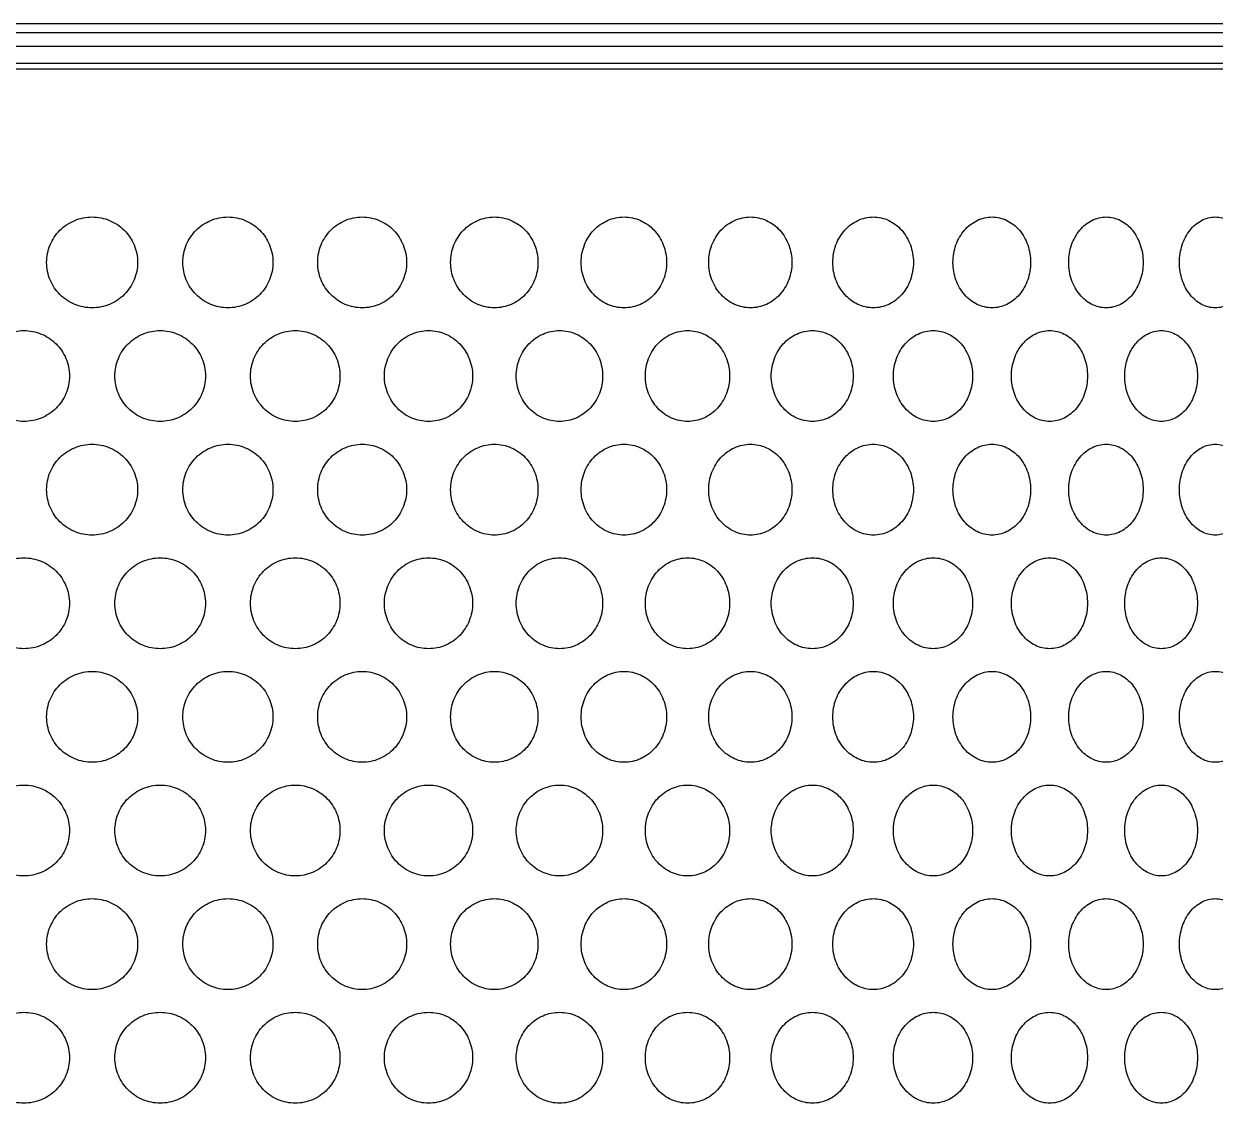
# Model space of a CAD drawing. Header units: millimetres. Extents: x 324 to 7054, y -67 to 2159.
# Drawn here: x 750.4 to 855.2, y 685 to 780 of the extents above; entities that cross this region are included whole.
import ezdxf

# ---------------------------------------------------------------- set-up
doc = ezdxf.new("R2010")
doc.units = ezdxf.units.MM
doc.header["$LTSCALE"] = 153.67
doc.layers.get('0').update_dxf_attribs({"linetype": 'CONTINUOUS'})
doc.layers.add('02___PRT_ALL_AXES', color=7, linetype='CONTINUOUS')

msp = doc.modelspace()

# ---------------------------------------------------------------- linework, layer by layer
at = {"linetype": 'Continuous'}
for p, q in [((936.34028, 778), (531.51376, 778)), ((925.51376, 776), (543.51376, 776))]:
    msp.add_line(p, q, dxfattribs=at)
at = {"layer": '02___PRT_ALL_AXES', "linetype": 'Continuous'}
for p, q in [((936.14989, 780), (529.01376, 780)), ((531.63665, 779.24103), (935.27949, 779.24103)), ((926.47439, 776.50824), (540.5752, 776.50824))]:
    msp.add_line(p, q, dxfattribs=at)
for points in [[(752.37632, 759), (752.37667, 759.26583), (752.42868, 759.78945), (752.65989, 760.54514), (753.03027, 761.23528), (753.69785, 762.04859), (754.80822, 762.7909), (756.38491, 763.10456), (757.9558, 762.79082), (759.06199, 762.05038), (759.72703, 761.2386), (760.09688, 760.54817), (760.32796, 759.79095), (760.37991, 759.2663), (760.38025, 759)], [(764.36585, 759), (764.36619, 759.26583), (764.41779, 759.78945), (764.64715, 760.54514), (765.01453, 761.23528), (765.67662, 762.04859), (766.77756, 762.7909), (768.34005, 763.10456), (769.8959, 762.79082), (770.99093, 762.05038), (771.64908, 761.2386), (772.01506, 760.54817), (772.24369, 759.79095), (772.29508, 759.2663), (772.29542, 759)], [(776.23587, 759), (776.23621, 759.26583), (776.28719, 759.78945), (776.51379, 760.54514), (776.87671, 761.23528), (777.53065, 762.04859), (778.61775, 762.7909), (780.15978, 763.10456), (781.69437, 762.79082), (782.77386, 762.05038), (783.42249, 761.2386), (783.78312, 760.54817), (784.00838, 759.79095), (784.05902, 759.2663), (784.05935, 759)], [(787.93889, 759), (787.93923, 759.26583), (787.98938, 759.78945), (788.21231, 760.54514), (788.56931, 761.23528), (789.21249, 762.04859), (790.2814, 762.7909), (791.79679, 763.10456), (793.30398, 762.79082), (794.36361, 762.05038), (795.00013, 761.2386), (795.35396, 760.54817), (795.57496, 759.79095), (795.62463, 759.2663), (795.62496, 759)], [(799.42806, 759), (799.42839, 759.26583), (799.47752, 759.78945), (799.69588, 760.54514), (800.04554, 761.23528), (800.67538, 762.04859), (801.72182, 762.7909), (803.20451, 763.10456), (804.67826, 762.79082), (805.71379, 762.05038), (806.33564, 761.2386), (806.68127, 760.54817), (806.89711, 759.79095), (806.94562, 759.2663), (806.94594, 759)], [(810.65738, 759), (810.6577, 759.26583), (810.70561, 759.78945), (810.91854, 760.54514), (811.25945, 761.23528), (811.87343, 762.04859), (812.89321, 762.7909), (814.33727, 763.10456), (815.77168, 762.79082), (816.77896, 762.05038), (817.38366, 761.2386), (817.71969, 760.54817), (817.92952, 759.79095), (817.97668, 759.2663), (817.97699, 759)], [(821.5819, 759), (821.58221, 759.26583), (821.62871, 759.78945), (821.83535, 760.54514), (822.16615, 761.23528), (822.76182, 762.04859), (823.75086, 762.7909), (825.1505, 763.10456), (826.53983, 762.79082), (827.51483, 762.05038), (828.09996, 761.2386), (828.42506, 760.54817), (828.62803, 759.79095), (828.67364, 759.2663), (828.67394, 759)], [(832.15791, 759), (832.15821, 759.26583), (832.2031, 759.78945), (832.40263, 760.54514), (832.72199, 761.23528), (833.29696, 762.04859), (834.2513, 762.7909), (835.60093, 763.10456), (836.93962, 762.79082), (837.87843, 762.05038), (838.44164, 761.2386), (838.7545, 760.54817), (838.94981, 759.79095), (838.99369, 759.2663), (838.99398, 759)], [(842.34305, 759), (842.34334, 759.26583), (842.38646, 759.78945), (842.57807, 760.54514), (842.88472, 761.23528), (843.43668, 762.04859), (844.3525, 762.7909), (845.64671, 763.10456), (846.9294, 762.79082), (847.82828, 762.05038), (848.36732, 761.2386), (848.66669, 760.54817), (848.85354, 759.79095), (848.89552, 759.2663), (848.8958, 759)], [(852.09656, 759), (852.09684, 759.26583), (852.13801, 759.78945), (852.32094, 760.54514), (852.61365, 761.23528), (853.1404, 762.04859), (854.01404, 762.7909), (855.24764, 763.10456), (856.4692, 762.79082), (857.32454, 762.05038), (857.83725, 761.2386), (858.12193, 760.54817), (858.29958, 759.79095), (858.3395, 759.2663), (858.33976, 759)], [(760.38025, 759), (760.37991, 758.73417), (760.32815, 758.21055), (760.09803, 757.45486), (759.72926, 756.76472), (759.06423, 755.95141), (757.95703, 755.2091), (756.38192, 754.89544), (754.80945, 755.20918), (753.70009, 755.94962), (753.03251, 756.7614), (752.66104, 757.45183), (752.42887, 758.20905), (752.37666, 758.7337), (752.37632, 759)], [(772.29542, 759), (772.29508, 758.73417), (772.24388, 758.21055), (772.0162, 757.45486), (771.6513, 756.76472), (770.99315, 755.95141), (769.89712, 755.2091), (768.33709, 754.89544), (766.77878, 755.20918), (765.67884, 755.94962), (765.01676, 756.7614), (764.6483, 757.45183), (764.41798, 758.20905), (764.36618, 758.7337), (764.36585, 759)], [(784.05935, 759), (784.05901, 758.73417), (784.00857, 758.21055), (783.78424, 757.45486), (783.42467, 756.76472), (782.77604, 755.95141), (781.69557, 755.2091), (780.15686, 754.89544), (778.61896, 755.20918), (777.53285, 755.94962), (776.87891, 756.7614), (776.51492, 757.45183), (776.28738, 758.20905), (776.23621, 758.7337), (776.23587, 759)], [(795.62496, 759), (795.62463, 758.73417), (795.57514, 758.21055), (795.35506, 757.45486), (795.00227, 756.76472), (794.36575, 755.95141), (793.30516, 755.2091), (791.79392, 754.89544), (790.28258, 755.20918), (789.21465, 755.94962), (788.57148, 756.7614), (788.21342, 757.45183), (787.98957, 758.20905), (787.93922, 758.7337), (787.93889, 759)], [(806.94594, 759), (806.94562, 758.73417), (806.89729, 758.21055), (806.68234, 757.45486), (806.33773, 756.76472), (805.71588, 755.95141), (804.67942, 755.2091), (803.20171, 754.89544), (801.72298, 755.20918), (800.6775, 755.94962), (800.04766, 756.7614), (799.69697, 757.45183), (799.4777, 758.20905), (799.42838, 758.7337), (799.42806, 759)], [(817.97699, 759), (817.97667, 758.73417), (817.92969, 758.21055), (817.72074, 757.45486), (817.38569, 756.76472), (816.781, 755.95141), (815.77281, 755.2091), (814.33454, 754.89544), (812.89434, 755.20918), (811.87549, 755.94962), (811.26151, 756.7614), (810.9196, 757.45183), (810.70578, 758.20905), (810.65769, 758.7337), (810.65738, 759)], [(828.67394, 759), (828.67364, 758.73417), (828.62819, 758.21055), (828.42606, 757.45486), (828.10193, 756.76472), (827.5168, 755.95141), (826.54093, 755.2091), (825.14786, 754.89544), (823.75195, 755.20918), (822.76382, 755.94962), (822.16816, 756.7614), (821.83638, 757.45183), (821.62888, 758.20905), (821.58221, 758.7337), (821.5819, 759)], [(838.99398, 759), (838.99369, 758.73417), (838.94997, 758.21055), (838.75547, 757.45486), (838.44354, 756.76472), (837.88033, 755.95141), (836.94067, 755.2091), (835.59838, 754.89544), (834.25235, 755.20918), (833.29889, 755.94962), (832.72393, 756.7614), (832.40363, 757.45183), (832.20327, 758.20905), (832.1582, 758.7337), (832.15791, 759)], [(848.8958, 759), (848.89552, 758.73417), (848.85369, 758.21055), (848.66761, 757.45486), (848.36913, 756.76472), (847.83009, 755.95141), (846.93041, 755.2091), (845.64427, 754.89544), (844.35351, 755.20918), (843.43854, 755.94962), (842.88658, 756.7614), (842.57902, 757.45183), (842.38662, 758.20905), (842.34333, 758.7337), (842.34305, 759)], [(858.33976, 759), (858.33949, 758.73417), (858.29973, 758.21055), (858.12281, 757.45486), (857.83897, 756.76472), (857.32626, 755.95141), (856.47016, 755.2091), (855.24531, 754.89544), (854.015, 755.20918), (853.14217, 755.94962), (852.61542, 756.7614), (852.32185, 757.45183), (852.13816, 758.20905), (852.09683, 758.7337), (852.09656, 759)], [(746.35174, 749), (746.35208, 749.26583), (746.40422, 749.78945), (746.63601, 750.54514), (747.00733, 751.23528), (747.67665, 752.04859), (748.79007, 752.7909), (750.37151, 753.10456), (751.94755, 752.79082), (753.05767, 752.05038), (753.72515, 751.2386), (754.09639, 750.54817), (754.32835, 749.79095), (754.3805, 749.2663), (754.38084, 749)], [(758.38303, 749), (758.38338, 749.26583), (758.4352, 749.78945), (758.66561, 750.54514), (759.03467, 751.23528), (759.69984, 752.04859), (760.80605, 752.7909), (762.37642, 753.10456), (763.94057, 752.79082), (765.04174, 752.05038), (765.70366, 751.2386), (766.07177, 750.54817), (766.30173, 749.79095), (766.35343, 749.2663), (766.35377, 749)], [(770.31878, 749), (770.31912, 749.26583), (770.37043, 749.78945), (770.59853, 750.54514), (770.96387, 751.23528), (771.62221, 752.04859), (772.71677, 752.7909), (774.26981, 753.10456), (775.8158, 752.79082), (776.90361, 752.05038), (777.55733, 751.2386), (777.92081, 750.54817), (778.14787, 749.79095), (778.19892, 749.2663), (778.19925, 749)], [(782.11121, 749), (782.11154, 749.26583), (782.16213, 749.78945), (782.38701, 750.54514), (782.74715, 751.23528), (783.39604, 752.04859), (784.47458, 752.7909), (786.00406, 753.10456), (787.5257, 752.79082), (788.5958, 752.05038), (789.2387, 751.2386), (789.59611, 750.54817), (789.81935, 749.79095), (789.86953, 749.2663), (789.86986, 749)], [(793.7131, 749), (793.71344, 749.26583), (793.7631, 749.78945), (793.98386, 750.54514), (794.33737, 751.23528), (794.97419, 752.04859), (796.0324, 752.7909), (797.53219, 753.10456), (799.0234, 752.79082), (800.07151, 752.05038), (800.70101, 751.2386), (801.05091, 750.54817), (801.26944, 749.79095), (801.31856, 749.2663), (801.31888, 749)], [(805.07803, 749), (805.07836, 749.26583), (805.1269, 749.78945), (805.34266, 750.54514), (805.68811, 751.23528), (806.31034, 752.04859), (807.34396, 752.7909), (808.80807, 753.10456), (810.26288, 752.79082), (811.2848, 752.05038), (811.89838, 751.2386), (812.23938, 750.54817), (812.45232, 749.79095), (812.50018, 749.2663), (812.5005, 749)], [(816.1605, 749), (816.16082, 749.26583), (816.20805, 749.78945), (816.41794, 750.54514), (816.75396, 751.23528), (817.35909, 752.04859), (818.364, 752.7909), (819.78656, 753.10456), (821.19914, 752.79082), (822.19078, 752.05038), (822.78599, 751.2386), (823.11672, 750.54817), (823.32322, 749.79095), (823.36963, 749.2663), (823.36993, 749)], [(826.91615, 749), (826.91646, 749.26583), (826.96218, 749.78945), (827.16536, 750.54514), (827.49061, 751.23528), (828.07622, 752.04859), (829.04839, 752.7909), (830.42372, 753.10456), (831.78841, 752.79082), (832.7458, 752.05038), (833.32025, 751.2386), (833.63939, 750.54817), (833.83863, 749.79095), (833.8834, 749.2663), (833.88369, 749)], [(837.30192, 749), (837.30222, 749.26583), (837.34625, 749.78945), (837.54191, 750.54514), (837.85508, 751.23528), (838.41882, 752.04859), (839.35437, 752.7909), (840.67695, 753.10456), (841.9883, 752.79082), (842.90761, 752.05038), (843.45901, 751.2386), (843.76527, 750.54817), (843.95645, 749.79095), (843.99941, 749.2663), (843.99969, 749)], [(847.27624, 749), (847.27652, 749.26583), (847.31869, 749.78945), (847.50605, 750.54514), (847.80588, 751.23528), (848.34551, 752.04859), (849.24069, 752.7909), (850.50523, 753.10456), (851.75798, 752.79082), (852.63553, 752.05038), (853.16167, 751.2386), (853.45383, 750.54817), (853.63618, 749.79095), (853.67715, 749.2663), (853.67742, 749)], [(754.38084, 749), (754.3805, 748.73417), (754.32854, 748.21055), (754.09755, 747.45486), (753.72739, 746.76472), (753.05991, 745.95141), (751.94879, 745.2091), (750.36851, 744.89544), (748.79131, 745.20918), (747.6789, 745.94962), (747.00958, 746.7614), (746.63716, 747.45183), (746.40441, 748.20905), (746.35208, 748.7337), (746.35174, 749)], [(766.35377, 749), (766.35343, 748.73417), (766.30192, 748.21055), (766.07291, 747.45486), (765.70589, 746.76472), (765.04397, 745.95141), (763.9418, 745.2091), (762.37345, 744.89544), (760.80728, 745.20918), (759.70207, 745.94962), (759.03691, 746.7614), (758.66676, 747.45183), (758.4354, 748.20905), (758.38337, 748.7337), (758.38303, 749)], [(778.19925, 749), (778.19891, 748.73417), (778.14806, 748.21055), (777.92194, 747.45486), (777.55953, 746.76472), (776.90581, 745.95141), (775.81702, 745.2091), (774.26687, 744.89544), (772.71799, 745.20918), (771.62442, 745.94962), (770.96608, 746.7614), (770.59967, 747.45183), (770.37062, 748.20905), (770.31912, 748.7337), (770.31878, 749)], [(789.86986, 749), (789.86952, 748.73417), (789.81953, 748.21055), (789.59722, 747.45486), (789.24086, 746.76472), (788.59797, 745.95141), (787.5269, 745.2091), (786.00116, 744.89544), (784.47578, 745.20918), (783.39822, 745.94962), (782.74934, 746.7614), (782.38813, 747.45183), (782.16232, 748.20905), (782.11154, 748.7337), (782.11121, 749)], [(801.31888, 749), (801.31856, 748.73417), (801.26962, 748.21055), (801.052, 747.45486), (800.70313, 746.76472), (800.07363, 745.95141), (799.02458, 745.2091), (797.52935, 744.89544), (796.03357, 745.20918), (794.97634, 745.94962), (794.33951, 746.7614), (793.98496, 747.45183), (793.76329, 748.20905), (793.71343, 748.7337), (793.7131, 749)], [(812.5005, 749), (812.50018, 748.73417), (812.4525, 748.21055), (812.24044, 747.45486), (811.90044, 746.76472), (811.28686, 745.95141), (810.26402, 745.2091), (808.8053, 744.89544), (807.34511, 745.20918), (806.31243, 745.94962), (805.69021, 746.7614), (805.34374, 747.45183), (805.12708, 748.20905), (805.07835, 748.7337), (805.07803, 749)], [(823.36993, 749), (823.36963, 748.73417), (823.32339, 748.21055), (823.11775, 747.45486), (822.78799, 746.76472), (822.19278, 745.95141), (821.20025, 745.2091), (819.78387, 744.89544), (818.36511, 745.20918), (817.36112, 745.94962), (816.756, 746.7614), (816.41898, 747.45183), (816.20822, 748.20905), (816.16081, 748.7337), (816.1605, 749)], [(833.88369, 749), (833.8834, 748.73417), (833.83879, 748.21055), (833.64038, 747.45486), (833.32218, 746.76472), (832.74773, 745.95141), (831.78948, 745.2091), (830.42112, 744.89544), (829.04947, 745.20918), (828.07818, 745.94962), (827.49258, 746.7614), (827.16638, 747.45183), (826.96235, 748.20905), (826.91645, 748.7337), (826.91615, 749)], [(843.99969, 749), (843.9994, 748.73417), (843.9566, 748.21055), (843.76622, 747.45486), (843.46086, 746.76472), (842.90946, 745.95141), (841.98933, 745.2091), (840.67445, 744.89544), (839.3554, 745.20918), (838.42072, 745.94962), (837.85697, 746.7614), (837.54289, 747.45183), (837.34641, 748.20905), (837.30221, 748.7337), (837.30192, 749)], [(853.67742, 749), (853.67715, 748.73417), (853.63633, 748.21055), (853.45474, 747.45486), (853.16343, 746.76472), (852.6373, 745.95141), (851.75897, 745.2091), (850.50284, 744.89544), (849.24168, 745.20918), (848.34732, 745.94962), (847.8077, 746.7614), (847.50699, 747.45183), (847.31885, 748.20905), (847.27652, 748.7337), (847.27624, 749)], [(752.37632, 739), (752.37667, 739.26583), (752.42868, 739.78945), (752.65989, 740.54514), (753.03027, 741.23528), (753.69785, 742.04859), (754.80822, 742.7909), (756.38491, 743.10456), (757.9558, 742.79082), (759.06199, 742.05038), (759.72703, 741.2386), (760.09688, 740.54817), (760.32796, 739.79095), (760.37991, 739.2663), (760.38025, 739)], [(764.36585, 739), (764.36619, 739.26583), (764.41779, 739.78945), (764.64715, 740.54514), (765.01453, 741.23528), (765.67662, 742.04859), (766.77756, 742.7909), (768.34005, 743.10456), (769.8959, 742.79082), (770.99093, 742.05038), (771.64908, 741.2386), (772.01506, 740.54817), (772.24369, 739.79095), (772.29508, 739.2663), (772.29542, 739)], [(776.23587, 739), (776.23621, 739.26583), (776.28719, 739.78945), (776.51379, 740.54514), (776.87671, 741.23528), (777.53065, 742.04859), (778.61775, 742.7909), (780.15978, 743.10456), (781.69437, 742.79082), (782.77386, 742.05038), (783.42249, 741.2386), (783.78312, 740.54817), (784.00838, 739.79095), (784.05902, 739.2663), (784.05935, 739)], [(787.93889, 739), (787.93923, 739.26583), (787.98938, 739.78945), (788.21231, 740.54514), (788.56931, 741.23528), (789.21249, 742.04859), (790.2814, 742.7909), (791.79679, 743.10456), (793.30398, 742.79082), (794.36361, 742.05038), (795.00013, 741.2386), (795.35396, 740.54817), (795.57496, 739.79095), (795.62463, 739.2663), (795.62496, 739)], [(799.42806, 739), (799.42839, 739.26583), (799.47752, 739.78945), (799.69588, 740.54514), (800.04554, 741.23528), (800.67538, 742.04859), (801.72182, 742.7909), (803.20451, 743.10456), (804.67826, 742.79082), (805.71379, 742.05038), (806.33564, 741.2386), (806.68127, 740.54817), (806.89711, 739.79095), (806.94562, 739.2663), (806.94594, 739)], [(810.65738, 739), (810.6577, 739.26583), (810.70561, 739.78945), (810.91854, 740.54514), (811.25945, 741.23528), (811.87343, 742.04859), (812.89321, 742.7909), (814.33727, 743.10456), (815.77168, 742.79082), (816.77896, 742.05038), (817.38366, 741.2386), (817.71969, 740.54817), (817.92952, 739.79095), (817.97668, 739.2663), (817.97699, 739)], [(821.5819, 739), (821.58221, 739.26583), (821.62871, 739.78945), (821.83535, 740.54514), (822.16615, 741.23528), (822.76182, 742.04859), (823.75086, 742.7909), (825.1505, 743.10456), (826.53983, 742.79082), (827.51483, 742.05038), (828.09996, 741.2386), (828.42506, 740.54817), (828.62803, 739.79095), (828.67364, 739.2663), (828.67394, 739)], [(832.15791, 739), (832.15821, 739.26583), (832.2031, 739.78945), (832.40263, 740.54514), (832.72199, 741.23528), (833.29696, 742.04859), (834.2513, 742.7909), (835.60093, 743.10456), (836.93962, 742.79082), (837.87843, 742.05038), (838.44164, 741.2386), (838.7545, 740.54817), (838.94981, 739.79095), (838.99369, 739.2663), (838.99398, 739)], [(842.34305, 739), (842.34334, 739.26583), (842.38646, 739.78945), (842.57807, 740.54514), (842.88472, 741.23528), (843.43668, 742.04859), (844.3525, 742.7909), (845.64671, 743.10456), (846.9294, 742.79082), (847.82828, 742.05038), (848.36732, 741.2386), (848.66669, 740.54817), (848.85354, 739.79095), (848.89552, 739.2663), (848.8958, 739)], [(852.09656, 739), (852.09684, 739.26583), (852.13801, 739.78945), (852.32094, 740.54514), (852.61365, 741.23528), (853.1404, 742.04859), (854.01404, 742.7909), (855.24764, 743.10456), (856.4692, 742.79082), (857.32454, 742.05038), (857.83725, 741.2386), (858.12193, 740.54817), (858.29958, 739.79095), (858.3395, 739.2663), (858.33976, 739)], [(760.38025, 739), (760.37991, 738.73417), (760.32815, 738.21055), (760.09803, 737.45486), (759.72926, 736.76472), (759.06423, 735.95141), (757.95703, 735.2091), (756.38192, 734.89544), (754.80945, 735.20918), (753.70009, 735.94962), (753.03251, 736.7614), (752.66104, 737.45183), (752.42887, 738.20905), (752.37666, 738.7337), (752.37632, 739)], [(772.29542, 739), (772.29508, 738.73417), (772.24388, 738.21055), (772.0162, 737.45486), (771.6513, 736.76472), (770.99315, 735.95141), (769.89712, 735.2091), (768.33709, 734.89544), (766.77878, 735.20918), (765.67884, 735.94962), (765.01676, 736.7614), (764.6483, 737.45183), (764.41798, 738.20905), (764.36618, 738.7337), (764.36585, 739)], [(784.05935, 739), (784.05901, 738.73417), (784.00857, 738.21055), (783.78424, 737.45486), (783.42467, 736.76472), (782.77604, 735.95141), (781.69557, 735.2091), (780.15686, 734.89544), (778.61896, 735.20918), (777.53285, 735.94962), (776.87891, 736.7614), (776.51492, 737.45183), (776.28738, 738.20905), (776.23621, 738.7337), (776.23587, 739)], [(795.62496, 739), (795.62463, 738.73417), (795.57514, 738.21055), (795.35506, 737.45486), (795.00227, 736.76472), (794.36575, 735.95141), (793.30516, 735.2091), (791.79392, 734.89544), (790.28258, 735.20918), (789.21465, 735.94962), (788.57148, 736.7614), (788.21342, 737.45183), (787.98957, 738.20905), (787.93922, 738.7337), (787.93889, 739)], [(806.94594, 739), (806.94562, 738.73417), (806.89729, 738.21055), (806.68234, 737.45486), (806.33773, 736.76472), (805.71588, 735.95141), (804.67942, 735.2091), (803.20171, 734.89544), (801.72298, 735.20918), (800.6775, 735.94962), (800.04766, 736.7614), (799.69697, 737.45183), (799.4777, 738.20905), (799.42838, 738.7337), (799.42806, 739)], [(817.97699, 739), (817.97667, 738.73417), (817.92969, 738.21055), (817.72074, 737.45486), (817.38569, 736.76472), (816.781, 735.95141), (815.77281, 735.2091), (814.33454, 734.89544), (812.89434, 735.20918), (811.87549, 735.94962), (811.26151, 736.7614), (810.9196, 737.45183), (810.70578, 738.20905), (810.65769, 738.7337), (810.65738, 739)], [(828.67394, 739), (828.67364, 738.73417), (828.62819, 738.21055), (828.42606, 737.45486), (828.10193, 736.76472), (827.5168, 735.95141), (826.54093, 735.2091), (825.14786, 734.89544), (823.75195, 735.20918), (822.76382, 735.94962), (822.16816, 736.7614), (821.83638, 737.45183), (821.62888, 738.20905), (821.58221, 738.7337), (821.5819, 739)], [(838.99398, 739), (838.99369, 738.73417), (838.94997, 738.21055), (838.75547, 737.45486), (838.44354, 736.76472), (837.88033, 735.95141), (836.94067, 735.2091), (835.59838, 734.89544), (834.25235, 735.20918), (833.29889, 735.94962), (832.72393, 736.7614), (832.40363, 737.45183), (832.20327, 738.20905), (832.1582, 738.7337), (832.15791, 739)], [(848.8958, 739), (848.89552, 738.73417), (848.85369, 738.21055), (848.66761, 737.45486), (848.36913, 736.76472), (847.83009, 735.95141), (846.93041, 735.2091), (845.64427, 734.89544), (844.35351, 735.20918), (843.43854, 735.94962), (842.88658, 736.7614), (842.57902, 737.45183), (842.38662, 738.20905), (842.34333, 738.7337), (842.34305, 739)], [(858.33976, 739), (858.33949, 738.73417), (858.29973, 738.21055), (858.12281, 737.45486), (857.83897, 736.76472), (857.32626, 735.95141), (856.47016, 735.2091), (855.24531, 734.89544), (854.015, 735.20918), (853.14217, 735.94962), (852.61542, 736.7614), (852.32185, 737.45183), (852.13816, 738.20905), (852.09683, 738.7337), (852.09656, 739)], [(746.35174, 729), (746.35208, 729.26583), (746.40422, 729.78945), (746.63601, 730.54514), (747.00733, 731.23528), (747.67665, 732.04859), (748.79007, 732.7909), (750.37151, 733.10456), (751.94755, 732.79082), (753.05767, 732.05038), (753.72515, 731.2386), (754.09639, 730.54817), (754.32835, 729.79095), (754.3805, 729.2663), (754.38084, 729)], [(758.38303, 729), (758.38338, 729.26583), (758.4352, 729.78945), (758.66561, 730.54514), (759.03467, 731.23528), (759.69984, 732.04859), (760.80605, 732.7909), (762.37642, 733.10456), (763.94057, 732.79082), (765.04174, 732.05038), (765.70366, 731.2386), (766.07177, 730.54817), (766.30173, 729.79095), (766.35343, 729.2663), (766.35377, 729)], [(770.31878, 729), (770.31912, 729.26583), (770.37043, 729.78945), (770.59853, 730.54514), (770.96387, 731.23528), (771.62221, 732.04859), (772.71677, 732.7909), (774.26981, 733.10456), (775.8158, 732.79082), (776.90361, 732.05038), (777.55733, 731.2386), (777.92081, 730.54817), (778.14787, 729.79095), (778.19892, 729.2663), (778.19925, 729)], [(782.11121, 729), (782.11154, 729.26583), (782.16213, 729.78945), (782.38701, 730.54514), (782.74715, 731.23528), (783.39604, 732.04859), (784.47458, 732.7909), (786.00406, 733.10456), (787.5257, 732.79082), (788.5958, 732.05038), (789.2387, 731.2386), (789.59611, 730.54817), (789.81935, 729.79095), (789.86953, 729.2663), (789.86986, 729)], [(793.7131, 729), (793.71344, 729.26583), (793.7631, 729.78945), (793.98386, 730.54514), (794.33737, 731.23528), (794.97419, 732.04859), (796.0324, 732.7909), (797.53219, 733.10456), (799.0234, 732.79082), (800.07151, 732.05038), (800.70101, 731.2386), (801.05091, 730.54817), (801.26944, 729.79095), (801.31856, 729.2663), (801.31888, 729)], [(805.07803, 729), (805.07836, 729.26583), (805.1269, 729.78945), (805.34266, 730.54514), (805.68811, 731.23528), (806.31034, 732.04859), (807.34396, 732.7909), (808.80807, 733.10456), (810.26288, 732.79082), (811.2848, 732.05038), (811.89838, 731.2386), (812.23938, 730.54817), (812.45232, 729.79095), (812.50018, 729.2663), (812.5005, 729)], [(816.1605, 729), (816.16082, 729.26583), (816.20805, 729.78945), (816.41794, 730.54514), (816.75396, 731.23528), (817.35909, 732.04859), (818.364, 732.7909), (819.78656, 733.10456), (821.19914, 732.79082), (822.19078, 732.05038), (822.78599, 731.2386), (823.11672, 730.54817), (823.32322, 729.79095), (823.36963, 729.2663), (823.36993, 729)], [(826.91615, 729), (826.91646, 729.26583), (826.96218, 729.78945), (827.16536, 730.54514), (827.49061, 731.23528), (828.07622, 732.04859), (829.04839, 732.7909), (830.42372, 733.10456), (831.78841, 732.79082), (832.7458, 732.05038), (833.32025, 731.2386), (833.63939, 730.54817), (833.83863, 729.79095), (833.8834, 729.2663), (833.88369, 729)], [(837.30192, 729), (837.30222, 729.26583), (837.34625, 729.78945), (837.54191, 730.54514), (837.85508, 731.23528), (838.41882, 732.04859), (839.35437, 732.7909), (840.67695, 733.10456), (841.9883, 732.79082), (842.90761, 732.05038), (843.45901, 731.2386), (843.76527, 730.54817), (843.95645, 729.79095), (843.99941, 729.2663), (843.99969, 729)], [(847.27624, 729), (847.27652, 729.26583), (847.31869, 729.78945), (847.50605, 730.54514), (847.80588, 731.23528), (848.34551, 732.04859), (849.24069, 732.7909), (850.50523, 733.10456), (851.75798, 732.79082), (852.63553, 732.05038), (853.16167, 731.2386), (853.45383, 730.54817), (853.63618, 729.79095), (853.67715, 729.2663), (853.67742, 729)], [(754.38084, 729), (754.3805, 728.73417), (754.32854, 728.21055), (754.09755, 727.45486), (753.72739, 726.76472), (753.05991, 725.95141), (751.94879, 725.2091), (750.36851, 724.89544), (748.79131, 725.20918), (747.6789, 725.94962), (747.00958, 726.7614), (746.63716, 727.45183), (746.40441, 728.20905), (746.35208, 728.7337), (746.35174, 729)], [(766.35377, 729), (766.35343, 728.73417), (766.30192, 728.21055), (766.07291, 727.45486), (765.70589, 726.76472), (765.04397, 725.95141), (763.9418, 725.2091), (762.37345, 724.89544), (760.80728, 725.20918), (759.70207, 725.94962), (759.03691, 726.7614), (758.66676, 727.45183), (758.4354, 728.20905), (758.38337, 728.7337), (758.38303, 729)], [(778.19925, 729), (778.19891, 728.73417), (778.14806, 728.21055), (777.92194, 727.45486), (777.55953, 726.76472), (776.90581, 725.95141), (775.81702, 725.2091), (774.26687, 724.89544), (772.71799, 725.20918), (771.62442, 725.94962), (770.96608, 726.7614), (770.59967, 727.45183), (770.37062, 728.20905), (770.31912, 728.7337), (770.31878, 729)], [(789.86986, 729), (789.86952, 728.73417), (789.81953, 728.21055), (789.59722, 727.45486), (789.24086, 726.76472), (788.59797, 725.95141), (787.5269, 725.2091), (786.00116, 724.89544), (784.47578, 725.20918), (783.39822, 725.94962), (782.74934, 726.7614), (782.38813, 727.45183), (782.16232, 728.20905), (782.11154, 728.7337), (782.11121, 729)], [(801.31888, 729), (801.31856, 728.73417), (801.26962, 728.21055), (801.052, 727.45486), (800.70313, 726.76472), (800.07363, 725.95141), (799.02458, 725.2091), (797.52935, 724.89544), (796.03357, 725.20918), (794.97634, 725.94962), (794.33951, 726.7614), (793.98496, 727.45183), (793.76329, 728.20905), (793.71343, 728.7337), (793.7131, 729)], [(812.5005, 729), (812.50018, 728.73417), (812.4525, 728.21055), (812.24044, 727.45486), (811.90044, 726.76472), (811.28686, 725.95141), (810.26402, 725.2091), (808.8053, 724.89544), (807.34511, 725.20918), (806.31243, 725.94962), (805.69021, 726.7614), (805.34374, 727.45183), (805.12708, 728.20905), (805.07835, 728.7337), (805.07803, 729)], [(823.36993, 729), (823.36963, 728.73417), (823.32339, 728.21055), (823.11775, 727.45486), (822.78799, 726.76472), (822.19278, 725.95141), (821.20025, 725.2091), (819.78387, 724.89544), (818.36511, 725.20918), (817.36112, 725.94962), (816.756, 726.7614), (816.41898, 727.45183), (816.20822, 728.20905), (816.16081, 728.7337), (816.1605, 729)], [(833.88369, 729), (833.8834, 728.73417), (833.83879, 728.21055), (833.64038, 727.45486), (833.32218, 726.76472), (832.74773, 725.95141), (831.78948, 725.2091), (830.42112, 724.89544), (829.04947, 725.20918), (828.07818, 725.94962), (827.49258, 726.7614), (827.16638, 727.45183), (826.96235, 728.20905), (826.91645, 728.7337), (826.91615, 729)], [(843.99969, 729), (843.9994, 728.73417), (843.9566, 728.21055), (843.76622, 727.45486), (843.46086, 726.76472), (842.90946, 725.95141), (841.98933, 725.2091), (840.67445, 724.89544), (839.3554, 725.20918), (838.42072, 725.94962), (837.85697, 726.7614), (837.54289, 727.45183), (837.34641, 728.20905), (837.30221, 728.7337), (837.30192, 729)], [(853.67742, 729), (853.67715, 728.73417), (853.63633, 728.21055), (853.45474, 727.45486), (853.16343, 726.76472), (852.6373, 725.95141), (851.75897, 725.2091), (850.50284, 724.89544), (849.24168, 725.20918), (848.34732, 725.94962), (847.8077, 726.7614), (847.50699, 727.45183), (847.31885, 728.20905), (847.27652, 728.7337), (847.27624, 729)], [(752.37632, 719), (752.37667, 719.26583), (752.42868, 719.78945), (752.65989, 720.54514), (753.03027, 721.23528), (753.69785, 722.04859), (754.80822, 722.7909), (756.38491, 723.10456), (757.9558, 722.79082), (759.06199, 722.05038), (759.72703, 721.2386), (760.09688, 720.54817), (760.32796, 719.79095), (760.37991, 719.2663), (760.38025, 719)], [(764.36585, 719), (764.36619, 719.26583), (764.41779, 719.78945), (764.64715, 720.54514), (765.01453, 721.23528), (765.67662, 722.04859), (766.77756, 722.7909), (768.34005, 723.10456), (769.8959, 722.79082), (770.99093, 722.05038), (771.64908, 721.2386), (772.01506, 720.54817), (772.24369, 719.79095), (772.29508, 719.2663), (772.29542, 719)], [(776.23587, 719), (776.23621, 719.26583), (776.28719, 719.78945), (776.51379, 720.54514), (776.87671, 721.23528), (777.53065, 722.04859), (778.61775, 722.7909), (780.15978, 723.10456), (781.69437, 722.79082), (782.77386, 722.05038), (783.42249, 721.2386), (783.78312, 720.54817), (784.00838, 719.79095), (784.05902, 719.2663), (784.05935, 719)], [(787.93889, 719), (787.93923, 719.26583), (787.98938, 719.78945), (788.21231, 720.54514), (788.56931, 721.23528), (789.21249, 722.04859), (790.2814, 722.7909), (791.79679, 723.10456), (793.30398, 722.79082), (794.36361, 722.05038), (795.00013, 721.2386), (795.35396, 720.54817), (795.57496, 719.79095), (795.62463, 719.2663), (795.62496, 719)], [(799.42806, 719), (799.42839, 719.26583), (799.47752, 719.78945), (799.69588, 720.54514), (800.04554, 721.23528), (800.67538, 722.04859), (801.72182, 722.7909), (803.20451, 723.10456), (804.67826, 722.79082), (805.71379, 722.05038), (806.33564, 721.2386), (806.68127, 720.54817), (806.89711, 719.79095), (806.94562, 719.2663), (806.94594, 719)], [(810.65738, 719), (810.6577, 719.26583), (810.70561, 719.78945), (810.91854, 720.54514), (811.25945, 721.23528), (811.87343, 722.04859), (812.89321, 722.7909), (814.33727, 723.10456), (815.77168, 722.79082), (816.77896, 722.05038), (817.38366, 721.2386), (817.71969, 720.54817), (817.92952, 719.79095), (817.97668, 719.2663), (817.97699, 719)], [(821.5819, 719), (821.58221, 719.26583), (821.62871, 719.78945), (821.83535, 720.54514), (822.16615, 721.23528), (822.76182, 722.04859), (823.75086, 722.7909), (825.1505, 723.10456), (826.53983, 722.79082), (827.51483, 722.05038), (828.09996, 721.2386), (828.42506, 720.54817), (828.62803, 719.79095), (828.67364, 719.2663), (828.67394, 719)], [(832.15791, 719), (832.15821, 719.26583), (832.2031, 719.78945), (832.40263, 720.54514), (832.72199, 721.23528), (833.29696, 722.04859), (834.2513, 722.7909), (835.60093, 723.10456), (836.93962, 722.79082), (837.87843, 722.05038), (838.44164, 721.2386), (838.7545, 720.54817), (838.94981, 719.79095), (838.99369, 719.2663), (838.99398, 719)], [(842.34305, 719), (842.34334, 719.26583), (842.38646, 719.78945), (842.57807, 720.54514), (842.88472, 721.23528), (843.43668, 722.04859), (844.3525, 722.7909), (845.64671, 723.10456), (846.9294, 722.79082), (847.82828, 722.05038), (848.36732, 721.2386), (848.66669, 720.54817), (848.85354, 719.79095), (848.89552, 719.2663), (848.8958, 719)], [(852.09656, 719), (852.09684, 719.26583), (852.13801, 719.78945), (852.32094, 720.54514), (852.61365, 721.23528), (853.1404, 722.04859), (854.01404, 722.7909), (855.24764, 723.10456), (856.4692, 722.79082), (857.32454, 722.05038), (857.83725, 721.2386), (858.12193, 720.54817), (858.29958, 719.79095), (858.3395, 719.2663), (858.33976, 719)], [(760.38025, 719), (760.37991, 718.73417), (760.32815, 718.21055), (760.09803, 717.45486), (759.72926, 716.76472), (759.06423, 715.95141), (757.95703, 715.2091), (756.38192, 714.89544), (754.80945, 715.20918), (753.70009, 715.94962), (753.03251, 716.7614), (752.66104, 717.45183), (752.42887, 718.20905), (752.37666, 718.7337), (752.37632, 719)], [(772.29542, 719), (772.29508, 718.73417), (772.24388, 718.21055), (772.0162, 717.45486), (771.6513, 716.76472), (770.99315, 715.95141), (769.89712, 715.2091), (768.33709, 714.89544), (766.77878, 715.20918), (765.67884, 715.94962), (765.01676, 716.7614), (764.6483, 717.45183), (764.41798, 718.20905), (764.36618, 718.7337), (764.36585, 719)], [(784.05935, 719), (784.05901, 718.73417), (784.00857, 718.21055), (783.78424, 717.45486), (783.42467, 716.76472), (782.77604, 715.95141), (781.69557, 715.2091), (780.15686, 714.89544), (778.61896, 715.20918), (777.53285, 715.94962), (776.87891, 716.7614), (776.51492, 717.45183), (776.28738, 718.20905), (776.23621, 718.7337), (776.23587, 719)], [(795.62496, 719), (795.62463, 718.73417), (795.57514, 718.21055), (795.35506, 717.45486), (795.00227, 716.76472), (794.36575, 715.95141), (793.30516, 715.2091), (791.79392, 714.89544), (790.28258, 715.20918), (789.21465, 715.94962), (788.57148, 716.7614), (788.21342, 717.45183), (787.98957, 718.20905), (787.93922, 718.7337), (787.93889, 719)], [(806.94594, 719), (806.94562, 718.73417), (806.89729, 718.21055), (806.68234, 717.45486), (806.33773, 716.76472), (805.71588, 715.95141), (804.67942, 715.2091), (803.20171, 714.89544), (801.72298, 715.20918), (800.6775, 715.94962), (800.04766, 716.7614), (799.69697, 717.45183), (799.4777, 718.20905), (799.42838, 718.7337), (799.42806, 719)], [(817.97699, 719), (817.97667, 718.73417), (817.92969, 718.21055), (817.72074, 717.45486), (817.38569, 716.76472), (816.781, 715.95141), (815.77281, 715.2091), (814.33454, 714.89544), (812.89434, 715.20918), (811.87549, 715.94962), (811.26151, 716.7614), (810.9196, 717.45183), (810.70578, 718.20905), (810.65769, 718.7337), (810.65738, 719)], [(828.67394, 719), (828.67364, 718.73417), (828.62819, 718.21055), (828.42606, 717.45486), (828.10193, 716.76472), (827.5168, 715.95141), (826.54093, 715.2091), (825.14786, 714.89544), (823.75195, 715.20918), (822.76382, 715.94962), (822.16816, 716.7614), (821.83638, 717.45183), (821.62888, 718.20905), (821.58221, 718.7337), (821.5819, 719)], [(838.99398, 719), (838.99369, 718.73417), (838.94997, 718.21055), (838.75547, 717.45486), (838.44354, 716.76472), (837.88033, 715.95141), (836.94067, 715.2091), (835.59838, 714.89544), (834.25235, 715.20918), (833.29889, 715.94962), (832.72393, 716.7614), (832.40363, 717.45183), (832.20327, 718.20905), (832.1582, 718.7337), (832.15791, 719)], [(848.8958, 719), (848.89552, 718.73417), (848.85369, 718.21055), (848.66761, 717.45486), (848.36913, 716.76472), (847.83009, 715.95141), (846.93041, 715.2091), (845.64427, 714.89544), (844.35351, 715.20918), (843.43854, 715.94962), (842.88658, 716.7614), (842.57902, 717.45183), (842.38662, 718.20905), (842.34333, 718.7337), (842.34305, 719)], [(858.33976, 719), (858.33949, 718.73417), (858.29973, 718.21055), (858.12281, 717.45486), (857.83897, 716.76472), (857.32626, 715.95141), (856.47016, 715.2091), (855.24531, 714.89544), (854.015, 715.20918), (853.14217, 715.94962), (852.61542, 716.7614), (852.32185, 717.45183), (852.13816, 718.20905), (852.09683, 718.7337), (852.09656, 719)], [(746.35174, 709), (746.35208, 709.26583), (746.40422, 709.78945), (746.63601, 710.54514), (747.00733, 711.23528), (747.67665, 712.04859), (748.79007, 712.7909), (750.37151, 713.10456), (751.94755, 712.79082), (753.05767, 712.05038), (753.72515, 711.2386), (754.09639, 710.54817), (754.32835, 709.79095), (754.3805, 709.2663), (754.38084, 709)], [(758.38303, 709), (758.38338, 709.26583), (758.4352, 709.78945), (758.66561, 710.54514), (759.03467, 711.23528), (759.69984, 712.04859), (760.80605, 712.7909), (762.37642, 713.10456), (763.94057, 712.79082), (765.04174, 712.05038), (765.70366, 711.2386), (766.07177, 710.54817), (766.30173, 709.79095), (766.35343, 709.2663), (766.35377, 709)], [(770.31878, 709), (770.31912, 709.26583), (770.37043, 709.78945), (770.59853, 710.54514), (770.96387, 711.23528), (771.62221, 712.04859), (772.71677, 712.7909), (774.26981, 713.10456), (775.8158, 712.79082), (776.90361, 712.05038), (777.55733, 711.2386), (777.92081, 710.54817), (778.14787, 709.79095), (778.19892, 709.2663), (778.19925, 709)], [(782.11121, 709), (782.11154, 709.26583), (782.16213, 709.78945), (782.38701, 710.54514), (782.74715, 711.23528), (783.39604, 712.04859), (784.47458, 712.7909), (786.00406, 713.10456), (787.5257, 712.79082), (788.5958, 712.05038), (789.2387, 711.2386), (789.59611, 710.54817), (789.81935, 709.79095), (789.86953, 709.2663), (789.86986, 709)], [(793.7131, 709), (793.71344, 709.26583), (793.7631, 709.78945), (793.98386, 710.54514), (794.33737, 711.23528), (794.97419, 712.04859), (796.0324, 712.7909), (797.53219, 713.10456), (799.0234, 712.79082), (800.07151, 712.05038), (800.70101, 711.2386), (801.05091, 710.54817), (801.26944, 709.79095), (801.31856, 709.2663), (801.31888, 709)], [(805.07803, 709), (805.07836, 709.26583), (805.1269, 709.78945), (805.34266, 710.54514), (805.68811, 711.23528), (806.31034, 712.04859), (807.34396, 712.7909), (808.80807, 713.10456), (810.26288, 712.79082), (811.2848, 712.05038), (811.89838, 711.2386), (812.23938, 710.54817), (812.45232, 709.79095), (812.50018, 709.2663), (812.5005, 709)], [(816.1605, 709), (816.16082, 709.26583), (816.20805, 709.78945), (816.41794, 710.54514), (816.75396, 711.23528), (817.35909, 712.04859), (818.364, 712.7909), (819.78656, 713.10456), (821.19914, 712.79082), (822.19078, 712.05038), (822.78599, 711.2386), (823.11672, 710.54817), (823.32322, 709.79095), (823.36963, 709.2663), (823.36993, 709)], [(826.91615, 709), (826.91646, 709.26583), (826.96218, 709.78945), (827.16536, 710.54514), (827.49061, 711.23528), (828.07622, 712.04859), (829.04839, 712.7909), (830.42372, 713.10456), (831.78841, 712.79082), (832.7458, 712.05038), (833.32025, 711.2386), (833.63939, 710.54817), (833.83863, 709.79095), (833.8834, 709.2663), (833.88369, 709)], [(837.30192, 709), (837.30222, 709.26583), (837.34625, 709.78945), (837.54191, 710.54514), (837.85508, 711.23528), (838.41882, 712.04859), (839.35437, 712.7909), (840.67695, 713.10456), (841.9883, 712.79082), (842.90761, 712.05038), (843.45901, 711.2386), (843.76527, 710.54817), (843.95645, 709.79095), (843.99941, 709.2663), (843.99969, 709)], [(847.27624, 709), (847.27652, 709.26583), (847.31869, 709.78945), (847.50605, 710.54514), (847.80588, 711.23528), (848.34551, 712.04859), (849.24069, 712.7909), (850.50523, 713.10456), (851.75798, 712.79082), (852.63553, 712.05038), (853.16167, 711.2386), (853.45383, 710.54817), (853.63618, 709.79095), (853.67715, 709.2663), (853.67742, 709)], [(754.38084, 709), (754.3805, 708.73417), (754.32854, 708.21055), (754.09755, 707.45486), (753.72739, 706.76472), (753.05991, 705.95141), (751.94879, 705.2091), (750.36851, 704.89544), (748.79131, 705.20918), (747.6789, 705.94962), (747.00958, 706.7614), (746.63716, 707.45183), (746.40441, 708.20905), (746.35208, 708.7337), (746.35174, 709)], [(766.35377, 709), (766.35343, 708.73417), (766.30192, 708.21055), (766.07291, 707.45486), (765.70589, 706.76472), (765.04397, 705.95141), (763.9418, 705.2091), (762.37345, 704.89544), (760.80728, 705.20918), (759.70207, 705.94962), (759.03691, 706.7614), (758.66676, 707.45183), (758.4354, 708.20905), (758.38337, 708.7337), (758.38303, 709)], [(778.19925, 709), (778.19891, 708.73417), (778.14806, 708.21055), (777.92194, 707.45486), (777.55953, 706.76472), (776.90581, 705.95141), (775.81702, 705.2091), (774.26687, 704.89544), (772.71799, 705.20918), (771.62442, 705.94962), (770.96608, 706.7614), (770.59967, 707.45183), (770.37062, 708.20905), (770.31912, 708.7337), (770.31878, 709)], [(789.86986, 709), (789.86952, 708.73417), (789.81953, 708.21055), (789.59722, 707.45486), (789.24086, 706.76472), (788.59797, 705.95141), (787.5269, 705.2091), (786.00116, 704.89544), (784.47578, 705.20918), (783.39822, 705.94962), (782.74934, 706.7614), (782.38813, 707.45183), (782.16232, 708.20905), (782.11154, 708.7337), (782.11121, 709)], [(801.31888, 709), (801.31856, 708.73417), (801.26962, 708.21055), (801.052, 707.45486), (800.70313, 706.76472), (800.07363, 705.95141), (799.02458, 705.2091), (797.52935, 704.89544), (796.03357, 705.20918), (794.97634, 705.94962), (794.33951, 706.7614), (793.98496, 707.45183), (793.76329, 708.20905), (793.71343, 708.7337), (793.7131, 709)], [(812.5005, 709), (812.50018, 708.73417), (812.4525, 708.21055), (812.24044, 707.45486), (811.90044, 706.76472), (811.28686, 705.95141), (810.26402, 705.2091), (808.8053, 704.89544), (807.34511, 705.20918), (806.31243, 705.94962), (805.69021, 706.7614), (805.34374, 707.45183), (805.12708, 708.20905), (805.07835, 708.7337), (805.07803, 709)], [(823.36993, 709), (823.36963, 708.73417), (823.32339, 708.21055), (823.11775, 707.45486), (822.78799, 706.76472), (822.19278, 705.95141), (821.20025, 705.2091), (819.78387, 704.89544), (818.36511, 705.20918), (817.36112, 705.94962), (816.756, 706.7614), (816.41898, 707.45183), (816.20822, 708.20905), (816.16081, 708.7337), (816.1605, 709)], [(833.88369, 709), (833.8834, 708.73417), (833.83879, 708.21055), (833.64038, 707.45486), (833.32218, 706.76472), (832.74773, 705.95141), (831.78948, 705.2091), (830.42112, 704.89544), (829.04947, 705.20918), (828.07818, 705.94962), (827.49258, 706.7614), (827.16638, 707.45183), (826.96235, 708.20905), (826.91645, 708.7337), (826.91615, 709)], [(843.99969, 709), (843.9994, 708.73417), (843.9566, 708.21055), (843.76622, 707.45486), (843.46086, 706.76472), (842.90946, 705.95141), (841.98933, 705.2091), (840.67445, 704.89544), (839.3554, 705.20918), (838.42072, 705.94962), (837.85697, 706.7614), (837.54289, 707.45183), (837.34641, 708.20905), (837.30221, 708.7337), (837.30192, 709)], [(853.67742, 709), (853.67715, 708.73417), (853.63633, 708.21055), (853.45474, 707.45486), (853.16343, 706.76472), (852.6373, 705.95141), (851.75897, 705.2091), (850.50284, 704.89544), (849.24168, 705.20918), (848.34732, 705.94962), (847.8077, 706.7614), (847.50699, 707.45183), (847.31885, 708.20905), (847.27652, 708.7337), (847.27624, 709)], [(752.37632, 699), (752.37667, 699.26583), (752.42868, 699.78945), (752.65989, 700.54514), (753.03027, 701.23528), (753.69785, 702.04859), (754.80822, 702.7909), (756.38491, 703.10456), (757.9558, 702.79082), (759.06199, 702.05038), (759.72703, 701.2386), (760.09688, 700.54817), (760.32796, 699.79095), (760.37991, 699.2663), (760.38025, 699)], [(764.36585, 699), (764.36619, 699.26583), (764.41779, 699.78945), (764.64715, 700.54514), (765.01453, 701.23528), (765.67662, 702.04859), (766.77756, 702.7909), (768.34005, 703.10456), (769.8959, 702.79082), (770.99093, 702.05038), (771.64908, 701.2386), (772.01506, 700.54817), (772.24369, 699.79095), (772.29508, 699.2663), (772.29542, 699)], [(776.23587, 699), (776.23621, 699.26583), (776.28719, 699.78945), (776.51379, 700.54514), (776.87671, 701.23528), (777.53065, 702.04859), (778.61775, 702.7909), (780.15978, 703.10456), (781.69437, 702.79082), (782.77386, 702.05038), (783.42249, 701.2386), (783.78312, 700.54817), (784.00838, 699.79095), (784.05902, 699.2663), (784.05935, 699)], [(787.93889, 699), (787.93923, 699.26583), (787.98938, 699.78945), (788.21231, 700.54514), (788.56931, 701.23528), (789.21249, 702.04859), (790.2814, 702.7909), (791.79679, 703.10456), (793.30398, 702.79082), (794.36361, 702.05038), (795.00013, 701.2386), (795.35396, 700.54817), (795.57496, 699.79095), (795.62463, 699.2663), (795.62496, 699)], [(799.42806, 699), (799.42839, 699.26583), (799.47752, 699.78945), (799.69588, 700.54514), (800.04554, 701.23528), (800.67538, 702.04859), (801.72182, 702.7909), (803.20451, 703.10456), (804.67826, 702.79082), (805.71379, 702.05038), (806.33564, 701.2386), (806.68127, 700.54817), (806.89711, 699.79095), (806.94562, 699.2663), (806.94594, 699)], [(810.65738, 699), (810.6577, 699.26583), (810.70561, 699.78945), (810.91854, 700.54514), (811.25945, 701.23528), (811.87343, 702.04859), (812.89321, 702.7909), (814.33727, 703.10456), (815.77168, 702.79082), (816.77896, 702.05038), (817.38366, 701.2386), (817.71969, 700.54817), (817.92952, 699.79095), (817.97668, 699.2663), (817.97699, 699)], [(821.5819, 699), (821.58221, 699.26583), (821.62871, 699.78945), (821.83535, 700.54514), (822.16615, 701.23528), (822.76182, 702.04859), (823.75086, 702.7909), (825.1505, 703.10456), (826.53983, 702.79082), (827.51483, 702.05038), (828.09996, 701.2386), (828.42506, 700.54817), (828.62803, 699.79095), (828.67364, 699.2663), (828.67394, 699)], [(832.15791, 699), (832.15821, 699.26583), (832.2031, 699.78945), (832.40263, 700.54514), (832.72199, 701.23528), (833.29696, 702.04859), (834.2513, 702.7909), (835.60093, 703.10456), (836.93962, 702.79082), (837.87843, 702.05038), (838.44164, 701.2386), (838.7545, 700.54817), (838.94981, 699.79095), (838.99369, 699.2663), (838.99398, 699)], [(842.34305, 699), (842.34334, 699.26583), (842.38646, 699.78945), (842.57807, 700.54514), (842.88472, 701.23528), (843.43668, 702.04859), (844.3525, 702.7909), (845.64671, 703.10456), (846.9294, 702.79082), (847.82828, 702.05038), (848.36732, 701.2386), (848.66669, 700.54817), (848.85354, 699.79095), (848.89552, 699.2663), (848.8958, 699)], [(852.09656, 699), (852.09684, 699.26583), (852.13801, 699.78945), (852.32094, 700.54514), (852.61365, 701.23528), (853.1404, 702.04859), (854.01404, 702.7909), (855.24764, 703.10456), (856.4692, 702.79082), (857.32454, 702.05038), (857.83725, 701.2386), (858.12193, 700.54817), (858.29958, 699.79095), (858.3395, 699.2663), (858.33976, 699)], [(760.38025, 699), (760.37991, 698.73417), (760.32815, 698.21055), (760.09803, 697.45486), (759.72926, 696.76472), (759.06423, 695.95141), (757.95703, 695.2091), (756.38192, 694.89544), (754.80945, 695.20918), (753.70009, 695.94962), (753.03251, 696.7614), (752.66104, 697.45183), (752.42887, 698.20905), (752.37666, 698.7337), (752.37632, 699)], [(772.29542, 699), (772.29508, 698.73417), (772.24388, 698.21055), (772.0162, 697.45486), (771.6513, 696.76472), (770.99315, 695.95141), (769.89712, 695.2091), (768.33709, 694.89544), (766.77878, 695.20918), (765.67884, 695.94962), (765.01676, 696.7614), (764.6483, 697.45183), (764.41798, 698.20905), (764.36618, 698.7337), (764.36585, 699)], [(784.05935, 699), (784.05901, 698.73417), (784.00857, 698.21055), (783.78424, 697.45486), (783.42467, 696.76472), (782.77604, 695.95141), (781.69557, 695.2091), (780.15686, 694.89544), (778.61896, 695.20918), (777.53285, 695.94962), (776.87891, 696.7614), (776.51492, 697.45183), (776.28738, 698.20905), (776.23621, 698.7337), (776.23587, 699)], [(795.62496, 699), (795.62463, 698.73417), (795.57514, 698.21055), (795.35506, 697.45486), (795.00227, 696.76472), (794.36575, 695.95141), (793.30516, 695.2091), (791.79392, 694.89544), (790.28258, 695.20918), (789.21465, 695.94962), (788.57148, 696.7614), (788.21342, 697.45183), (787.98957, 698.20905), (787.93922, 698.7337), (787.93889, 699)], [(806.94594, 699), (806.94562, 698.73417), (806.89729, 698.21055), (806.68234, 697.45486), (806.33773, 696.76472), (805.71588, 695.95141), (804.67942, 695.2091), (803.20171, 694.89544), (801.72298, 695.20918), (800.6775, 695.94962), (800.04766, 696.7614), (799.69697, 697.45183), (799.4777, 698.20905), (799.42838, 698.7337), (799.42806, 699)], [(817.97699, 699), (817.97667, 698.73417), (817.92969, 698.21055), (817.72074, 697.45486), (817.38569, 696.76472), (816.781, 695.95141), (815.77281, 695.2091), (814.33454, 694.89544), (812.89434, 695.20918), (811.87549, 695.94962), (811.26151, 696.7614), (810.9196, 697.45183), (810.70578, 698.20905), (810.65769, 698.7337), (810.65738, 699)], [(828.67394, 699), (828.67364, 698.73417), (828.62819, 698.21055), (828.42606, 697.45486), (828.10193, 696.76472), (827.5168, 695.95141), (826.54093, 695.2091), (825.14786, 694.89544), (823.75195, 695.20918), (822.76382, 695.94962), (822.16816, 696.7614), (821.83638, 697.45183), (821.62888, 698.20905), (821.58221, 698.7337), (821.5819, 699)], [(838.99398, 699), (838.99369, 698.73417), (838.94997, 698.21055), (838.75547, 697.45486), (838.44354, 696.76472), (837.88033, 695.95141), (836.94067, 695.2091), (835.59838, 694.89544), (834.25235, 695.20918), (833.29889, 695.94962), (832.72393, 696.7614), (832.40363, 697.45183), (832.20327, 698.20905), (832.1582, 698.7337), (832.15791, 699)], [(848.8958, 699), (848.89552, 698.73417), (848.85369, 698.21055), (848.66761, 697.45486), (848.36913, 696.76472), (847.83009, 695.95141), (846.93041, 695.2091), (845.64427, 694.89544), (844.35351, 695.20918), (843.43854, 695.94962), (842.88658, 696.7614), (842.57902, 697.45183), (842.38662, 698.20905), (842.34333, 698.7337), (842.34305, 699)], [(858.33976, 699), (858.33949, 698.73417), (858.29973, 698.21055), (858.12281, 697.45486), (857.83897, 696.76472), (857.32626, 695.95141), (856.47016, 695.2091), (855.24531, 694.89544), (854.015, 695.20918), (853.14217, 695.94962), (852.61542, 696.7614), (852.32185, 697.45183), (852.13816, 698.20905), (852.09683, 698.7337), (852.09656, 699)], [(746.35174, 689), (746.35208, 689.26583), (746.40422, 689.78945), (746.63601, 690.54514), (747.00733, 691.23528), (747.67665, 692.04859), (748.79007, 692.7909), (750.37151, 693.10456), (751.94755, 692.79082), (753.05767, 692.05038), (753.72515, 691.2386), (754.09639, 690.54817), (754.32835, 689.79095), (754.3805, 689.2663), (754.38084, 689)], [(758.38303, 689), (758.38338, 689.26583), (758.4352, 689.78945), (758.66561, 690.54514), (759.03467, 691.23528), (759.69984, 692.04859), (760.80605, 692.7909), (762.37642, 693.10456), (763.94057, 692.79082), (765.04174, 692.05038), (765.70366, 691.2386), (766.07177, 690.54817), (766.30173, 689.79095), (766.35343, 689.2663), (766.35377, 689)], [(770.31878, 689), (770.31912, 689.26583), (770.37043, 689.78945), (770.59853, 690.54514), (770.96387, 691.23528), (771.62221, 692.04859), (772.71677, 692.7909), (774.26981, 693.10456), (775.8158, 692.79082), (776.90361, 692.05038), (777.55733, 691.2386), (777.92081, 690.54817), (778.14787, 689.79095), (778.19892, 689.2663), (778.19925, 689)], [(782.11121, 689), (782.11154, 689.26583), (782.16213, 689.78945), (782.38701, 690.54514), (782.74715, 691.23528), (783.39604, 692.04859), (784.47458, 692.7909), (786.00406, 693.10456), (787.5257, 692.79082), (788.5958, 692.05038), (789.2387, 691.2386), (789.59611, 690.54817), (789.81935, 689.79095), (789.86953, 689.2663), (789.86986, 689)], [(793.7131, 689), (793.71344, 689.26583), (793.7631, 689.78945), (793.98386, 690.54514), (794.33737, 691.23528), (794.97419, 692.04859), (796.0324, 692.7909), (797.53219, 693.10456), (799.0234, 692.79082), (800.07151, 692.05038), (800.70101, 691.2386), (801.05091, 690.54817), (801.26944, 689.79095), (801.31856, 689.2663), (801.31888, 689)], [(805.07803, 689), (805.07836, 689.26583), (805.1269, 689.78945), (805.34266, 690.54514), (805.68811, 691.23528), (806.31034, 692.04859), (807.34396, 692.7909), (808.80807, 693.10456), (810.26288, 692.79082), (811.2848, 692.05038), (811.89838, 691.2386), (812.23938, 690.54817), (812.45232, 689.79095), (812.50018, 689.2663), (812.5005, 689)], [(816.1605, 689), (816.16082, 689.26583), (816.20805, 689.78945), (816.41794, 690.54514), (816.75396, 691.23528), (817.35909, 692.04859), (818.364, 692.7909), (819.78656, 693.10456), (821.19914, 692.79082), (822.19078, 692.05038), (822.78599, 691.2386), (823.11672, 690.54817), (823.32322, 689.79095), (823.36963, 689.2663), (823.36993, 689)], [(826.91615, 689), (826.91646, 689.26583), (826.96218, 689.78945), (827.16536, 690.54514), (827.49061, 691.23528), (828.07622, 692.04859), (829.04839, 692.7909), (830.42372, 693.10456), (831.78841, 692.79082), (832.7458, 692.05038), (833.32025, 691.2386), (833.63939, 690.54817), (833.83863, 689.79095), (833.8834, 689.2663), (833.88369, 689)], [(837.30192, 689), (837.30222, 689.26583), (837.34625, 689.78945), (837.54191, 690.54514), (837.85508, 691.23528), (838.41882, 692.04859), (839.35437, 692.7909), (840.67695, 693.10456), (841.9883, 692.79082), (842.90761, 692.05038), (843.45901, 691.2386), (843.76527, 690.54817), (843.95645, 689.79095), (843.99941, 689.2663), (843.99969, 689)], [(847.27624, 689), (847.27652, 689.26583), (847.31869, 689.78945), (847.50605, 690.54514), (847.80588, 691.23528), (848.34551, 692.04859), (849.24069, 692.7909), (850.50523, 693.10456), (851.75798, 692.79082), (852.63553, 692.05038), (853.16167, 691.2386), (853.45383, 690.54817), (853.63618, 689.79095), (853.67715, 689.2663), (853.67742, 689)], [(754.38084, 689), (754.3805, 688.73417), (754.32854, 688.21055), (754.09755, 687.45486), (753.72739, 686.76472), (753.05991, 685.95141), (751.94879, 685.2091), (750.36851, 684.89544), (748.79131, 685.20918), (747.6789, 685.94962), (747.00958, 686.7614), (746.63716, 687.45183), (746.40441, 688.20905), (746.35208, 688.7337), (746.35174, 689)], [(766.35377, 689), (766.35343, 688.73417), (766.30192, 688.21055), (766.07291, 687.45486), (765.70589, 686.76472), (765.04397, 685.95141), (763.9418, 685.2091), (762.37345, 684.89544), (760.80728, 685.20918), (759.70207, 685.94962), (759.03691, 686.7614), (758.66676, 687.45183), (758.4354, 688.20905), (758.38337, 688.7337), (758.38303, 689)], [(778.19925, 689), (778.19891, 688.73417), (778.14806, 688.21055), (777.92194, 687.45486), (777.55953, 686.76472), (776.90581, 685.95141), (775.81702, 685.2091), (774.26687, 684.89544), (772.71799, 685.20918), (771.62442, 685.94962), (770.96608, 686.7614), (770.59967, 687.45183), (770.37062, 688.20905), (770.31912, 688.7337), (770.31878, 689)], [(789.86986, 689), (789.86952, 688.73417), (789.81953, 688.21055), (789.59722, 687.45486), (789.24086, 686.76472), (788.59797, 685.95141), (787.5269, 685.2091), (786.00116, 684.89544), (784.47578, 685.20918), (783.39822, 685.94962), (782.74934, 686.7614), (782.38813, 687.45183), (782.16232, 688.20905), (782.11154, 688.7337), (782.11121, 689)], [(801.31888, 689), (801.31856, 688.73417), (801.26962, 688.21055), (801.052, 687.45486), (800.70313, 686.76472), (800.07363, 685.95141), (799.02458, 685.2091), (797.52935, 684.89544), (796.03357, 685.20918), (794.97634, 685.94962), (794.33951, 686.7614), (793.98496, 687.45183), (793.76329, 688.20905), (793.71343, 688.7337), (793.7131, 689)], [(812.5005, 689), (812.50018, 688.73417), (812.4525, 688.21055), (812.24044, 687.45486), (811.90044, 686.76472), (811.28686, 685.95141), (810.26402, 685.2091), (808.8053, 684.89544), (807.34511, 685.20918), (806.31243, 685.94962), (805.69021, 686.7614), (805.34374, 687.45183), (805.12708, 688.20905), (805.07835, 688.7337), (805.07803, 689)], [(823.36993, 689), (823.36963, 688.73417), (823.32339, 688.21055), (823.11775, 687.45486), (822.78799, 686.76472), (822.19278, 685.95141), (821.20025, 685.2091), (819.78387, 684.89544), (818.36511, 685.20918), (817.36112, 685.94962), (816.756, 686.7614), (816.41898, 687.45183), (816.20822, 688.20905), (816.16081, 688.7337), (816.1605, 689)], [(833.88369, 689), (833.8834, 688.73417), (833.83879, 688.21055), (833.64038, 687.45486), (833.32218, 686.76472), (832.74773, 685.95141), (831.78948, 685.2091), (830.42112, 684.89544), (829.04947, 685.20918), (828.07818, 685.94962), (827.49258, 686.7614), (827.16638, 687.45183), (826.96235, 688.20905), (826.91645, 688.7337), (826.91615, 689)], [(843.99969, 689), (843.9994, 688.73417), (843.9566, 688.21055), (843.76622, 687.45486), (843.46086, 686.76472), (842.90946, 685.95141), (841.98933, 685.2091), (840.67445, 684.89544), (839.3554, 685.20918), (838.42072, 685.94962), (837.85697, 686.7614), (837.54289, 687.45183), (837.34641, 688.20905), (837.30221, 688.7337), (837.30192, 689)], [(853.67742, 689), (853.67715, 688.73417), (853.63633, 688.21055), (853.45474, 687.45486), (853.16343, 686.76472), (852.6373, 685.95141), (851.75897, 685.2091), (850.50284, 684.89544), (849.24168, 685.20918), (848.34732, 685.94962), (847.8077, 686.7614), (847.50699, 687.45183), (847.31885, 688.20905), (847.27652, 688.7337), (847.27624, 689)]]:
    msp.add_open_spline(points, degree=3, knots=[0, 0, 0, 0, 0.0625, 0.125, 0.1875, 0.25, 0.375, 0.5, 0.625, 0.75, 0.8125, 0.875, 0.9375, 1, 1, 1, 1], dxfattribs=at)

doc.saveas('drawing.dxf')
